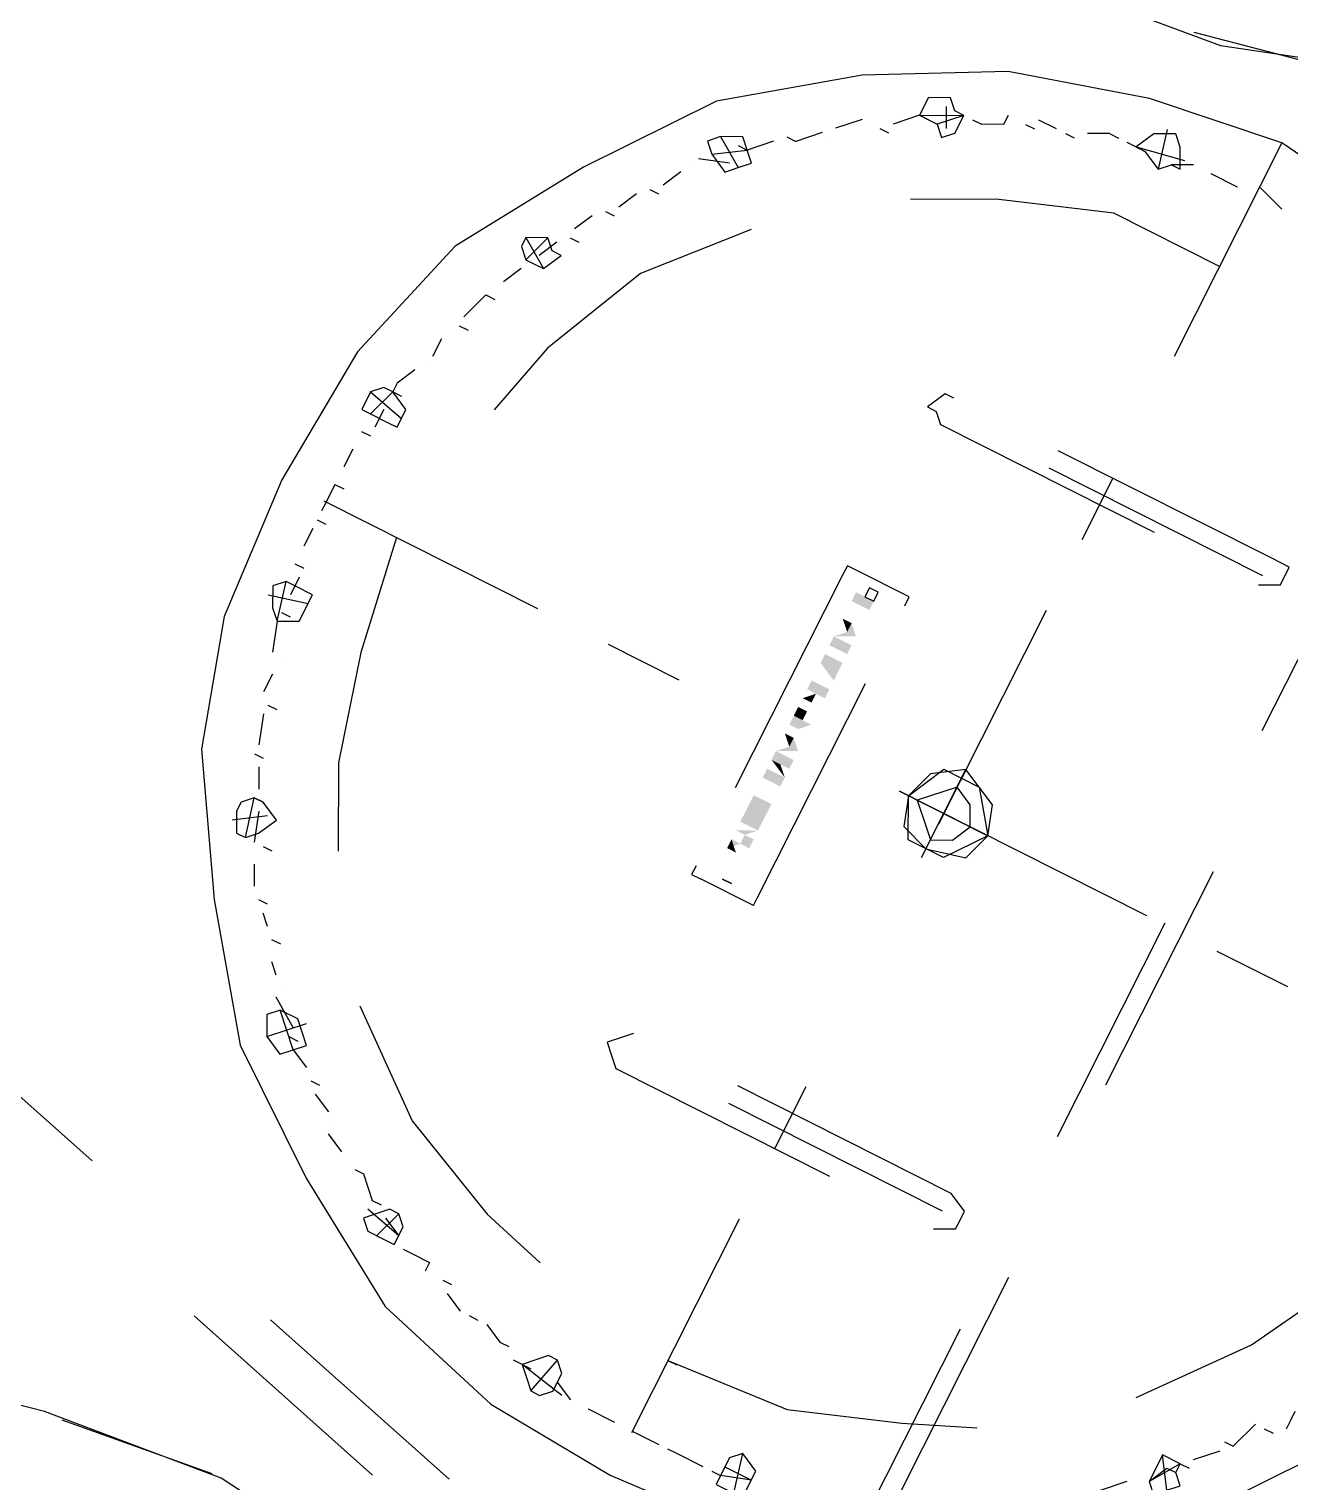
# Model space of a CAD drawing. Header units: metres. Extents: x 0 to 547597, y 0 to 1844684.
# Drawn here: x 543420.997 to 543421.524, y 1844511.928 to 1844512.535 of the extents above; entities that cross this region are included whole.
import ezdxf

# ---------------------------------------------------------------- set-up
doc = ezdxf.new("R2010")
doc.units = ezdxf.units.M
doc.linetypes.add('DASHED', pattern=[0.75, 0.5, -0.25])
doc.layers.add('5_Thep', color=4, linetype='Continuous')
doc.layers.add('TB220kVtuonglai', color=8, linetype='DASHED')

# ---------------------------------------------------------------- blocks, each defined once
blk = doc.blocks.new('MBA220-MB')
for points in [[(810.06, 781.13), (805.92, 781.13), (805.92, 772.86), (810.06, 772.86), (810.06, 776.99)], [(830.72, 781.13), (826.59, 781.13), (826.59, 772.86), (830.72, 772.86), (830.72, 776.99)], [(851.39, 781.13), (847.25, 781.13), (847.25, 772.86), (851.39, 772.86), (851.39, 776.99)], [(884.45, 772.86), (884.45, 781.13), (880.32, 781.13), (880.32, 772.86)], [(888.58, 781.13), (884.45, 776.99), (884.45, 772.86)], [(884.45, 781.13), (884.45, 772.86), (884.45, 776.99)], [(892.72, 772.86), (892.72, 781.13), (888.58, 781.13), (888.58, 772.86)], [(892.72, 781.13), (888.58, 781.13), (888.58, 772.86), (892.72, 772.86), (892.72, 776.99)], [(905.12, 781.13), (900.98, 781.13), (900.98, 772.86), (905.12, 772.86)], [(909.25, 772.86), (909.25, 781.13), (905.12, 781.13), (905.12, 772.86)], [(913.38, 772.86), (913.38, 781.13), (909.25, 781.13), (909.25, 772.86)], [(913.38, 781.13), (917.51, 772.86), (917.51, 776.99)], [(851.39, 776.99), (855.52, 772.86), (855.52, 776.99)], [(863.79, 776.99), (859.65, 776.99), (859.65, 772.86), (863.79, 772.86)]]:
    blk.add_hatch(color=1).paths.add_polyline_path(points)
h = blk.add_hatch(color=1)
edge = h.paths.add_edge_path()
edge.add_line((818.32, 781.13), (818.32, 772.86))
edge.add_line((818.32, 772.86), (822.46, 776.99))
edge.add_line((822.46, 776.99), (818.32, 776.99))
h = blk.add_hatch(color=1)
edge = h.paths.add_edge_path()
edge.add_line((822.46, 781.13), (818.32, 776.99))
edge.add_line((818.32, 776.99), (822.46, 776.99))
edge.add_line((822.46, 776.99), (826.59, 772.86))
h = blk.add_hatch(color=1)
edge = h.paths.add_edge_path()
edge.add_line((843.12, 781.13), (834.86, 781.13))
edge.add_line((834.86, 781.13), (834.86, 772.86))
edge.add_line((834.86, 772.86), (843.12, 772.86))
edge.add_line((843.12, 772.86), (838.99, 772.86))
edge.add_line((838.99, 772.86), (843.12, 781.13))
edge.add_line((843.12, 781.13), (838.99, 781.13))
h = blk.add_hatch(color=1)
edge = h.paths.add_edge_path()
edge.add_line((859.65, 781.13), (863.79, 781.13))
edge.add_line((863.79, 781.13), (863.79, 776.99))
edge.add_line((863.79, 776.99), (863.79, 772.86))
edge.add_line((863.79, 772.86), (867.92, 772.86))
edge.add_line((867.92, 772.86), (867.92, 776.99))
edge.add_line((867.92, 776.99), (863.79, 781.13))
h = blk.add_hatch(color=1)
edge = h.paths.add_edge_path()
edge.add_line((872.05, 781.13), (872.05, 772.86))
edge.add_line((872.05, 772.86), (876.18, 776.99))
edge.add_line((876.18, 776.99), (872.05, 776.99))
h = blk.add_hatch(color=1)
edge = h.paths.add_edge_path()
edge.add_line((876.18, 781.13), (872.05, 776.99))
edge.add_line((872.05, 776.99), (876.18, 776.99))
edge.add_line((876.18, 776.99), (880.32, 772.86))
h = blk.add_hatch(color=1)
edge = h.paths.add_edge_path()
edge.add_line((925.78, 781.13), (917.51, 781.13))
edge.add_line((917.51, 781.13), (917.51, 776.99))
edge.add_line((917.51, 776.99), (921.65, 776.99))
edge.add_line((921.65, 776.99), (925.78, 772.86))
edge.add_line((925.78, 772.86), (921.65, 772.86))
edge.add_line((921.65, 772.86), (921.65, 776.99))
edge.add_line((921.65, 776.99), (921.65, 781.13))
h = blk.add_hatch(color=1)
edge = h.paths.add_edge_path()
edge.add_line((925.78, 781.13), (925.78, 776.99))
edge.add_line((925.78, 776.99), (921.65, 772.86))
edge.add_line((921.65, 772.86), (925.78, 772.86))
at = {"color": 1}
for points in [[(1182.02, 847.25), (1177.89, 909.25)], [(1091.1, 1070.43), (1041.5, 1107.63)], [(566.21, 909.25), (557.95, 847.25), (566.21, 789.39), (582.75, 731.53), (611.68, 677.8), (648.87, 628.21), (698.47, 591.01), (752.2, 557.95), (810.06, 541.42), (872.05, 537.28), (934.05, 541.42), (987.77, 557.95), (1041.5, 591.01), (1091.1, 628.21), (1128.29, 677.8), (1161.36, 731.53), (1177.89, 789.39), (1182.02, 847.25)], [(1053.9, 111.59), (1033.24, 111.59), (1310.14, 1148.96), (1330.81, 1144.83), (1041.5, 70.26), (1041.5, -917.51), (1024.97, -917.51), (1024.97, -111.59)], [(1264.68, 776.99), (1256.42, 702.6), (1264.68, 624.08), (1281.21, 549.68), (1310.14, 483.55), (1351.47, 417.43), (1396.94, 359.57), (1454.8, 305.84), (1520.92, 264.51)], [(1053.9, 1029.1), (1012.57, 1062.17), (967.11, 1086.97), (938.18, 1095.23)], [(1037.37, 1091.1), (1033.24, 1091.1), (1029.1, 1091.1)], [(1041.5, 1082.83), (1041.5, 1086.97)], [(1053.9, 1074.57), (1041.5, 1078.7)], [(1053.9, 1070.43), (1053.9, 1074.57)], [(1066.3, 1062.17), (1058.03, 1070.43)], [(1070.43, 1058.03), (1070.43, 1062.17)], [(1070.43, 1058.03), (1082.83, 1049.77), (1086.97, 1053.9), (1082.83, 1058.03), (1078.7, 1062.17), (1074.57, 1058.03), (1070.43, 1058.03), (1070.43, 1049.77), (1074.57, 1049.77), (1082.83, 1049.77)], [(1082.83, 1058.03), (1070.43, 1049.77)], [(1082.83, 1049.77), (1074.57, 1053.9), (1074.57, 1058.03)], [(1095.23, 1033.24), (1086.97, 1041.5)], [(872.05, 1008.44), (872.05, 975.38)], [(1128.29, 847.25), (1124.16, 900.98), (1107.63, 946.45), (1095.23, 975.38)], [(653.01, 958.84), (781.13, 958.84)], [(843.12, 958.84), (971.24, 958.84)], [(1033.24, 958.84), (1161.36, 958.84)], [(309.97, 281.04), (371.97, 326.5), (425.69, 380.23), (467.02, 442.23), (504.22, 508.35), (529.02, 582.75), (541.42, 657.14), (541.42, 731.53), (533.15, 805.92), (508.35, 880.32), (475.29, 950.58)], [(781.13, 950.58), (653.01, 950.58)], [(971.24, 950.58), (843.12, 950.58)], [(1161.36, 950.58), (1033.24, 950.58)], [(872.05, 942.31), (872.05, 752.2)], [(727.4, 772.86), (727.4, 921.65), (723.27, 929.91), (723.27, 929.91), (715, 929.91), (715, 921.65)], [(1029.1, 772.86), (1029.1, 921.65), (1024.97, 929.91), (1020.84, 929.91), (1016.71, 929.91), (1012.57, 921.65)], [(715, 921.65), (715, 772.86)], [(723.27, 921.65), (723.27, 772.86)], [(1012.57, 921.65), (1012.57, 772.86)], [(1020.84, 921.65), (1020.84, 772.86)], [(1157.23, 900.98), (1161.36, 888.58), (1165.49, 888.58), (1165.49, 900.98), (1161.36, 900.98), (1153.09, 900.98), (1148.96, 892.72), (1153.09, 888.58), (1161.36, 888.58)], [(1157.23, 888.58), (1157.23, 900.98)], [(1165.49, 896.85), (1148.96, 892.72)], [(1161.36, 884.45), (1161.36, 888.58)], [(1161.36, 867.92), (1161.36, 880.32)], [(888.58, 847.25), (884.45, 863.79), (872.05, 867.92), (859.65, 863.79), (851.39, 847.25), (859.65, 834.86), (872.05, 830.72), (884.45, 834.86), (888.58, 847.25)], [(872.05, 830.72), (855.52, 838.99), (855.52, 855.52), (872.05, 867.92), (888.58, 855.52), (888.58, 838.99), (872.05, 830.72)], [(872.05, 826.59), (872.05, 867.92)], [(872.05, 867.92), (872.05, 826.59)], [(1161.36, 863.79), (1161.36, 867.92)], [(582.75, 859.65), (578.61, 847.25)], [(884.45, 847.25), (880.32, 855.52), (872.05, 859.65), (863.79, 855.52), (859.65, 847.25), (863.79, 843.12), (872.05, 834.86), (880.32, 843.12), (884.45, 847.25)], [(1161.36, 847.25), (1161.36, 859.65)], [(533.15, 793.53), (520.75, 851.39), (516.62, 855.52)], [(1128.29, 847.25), (1128.29, 851.39)], [(557.95, 847.25), (681.94, 847.25)], [(578.61, 847.25), (578.61, 847.25)], [(615.81, 847.25), (615.81, 797.66), (632.34, 752.2), (648.87, 719.13)], [(715, 847.25), (743.93, 847.25)], [(776.99, 847.25), (967.11, 847.25)], [(892.72, 847.25), (851.39, 847.25)], [(892.72, 847.25), (851.39, 847.25)], [(1000.17, 847.25), (1029.1, 847.25)], [(1062.17, 847.25), (1182.02, 847.25)], [(1161.36, 847.25), (1161.36, 847.25)], [(582.75, 838.99), (582.75, 826.59)], [(1161.36, 826.59), (1161.36, 838.99)], [(582.75, 826.59), (582.75, 826.59)], [(1161.36, 826.59), (1161.36, 826.59)], [(582.75, 818.32), (586.88, 810.06)], [(1157.23, 810.06), (1161.36, 818.32)], [(586.88, 814.19), (578.61, 810.06), (574.48, 805.92), (578.61, 797.66), (586.88, 793.53), (586.88, 797.66), (591.01, 805.92), (586.88, 810.06), (586.88, 814.19)], [(586.88, 793.53), (582.75, 814.19)], [(1161.36, 814.19), (1157.23, 793.53), (1161.36, 797.66), (1165.49, 801.79), (1165.49, 805.92), (1161.36, 810.06), (1153.09, 810.06), (1148.96, 805.92), (1148.96, 801.79), (1157.23, 793.53)], [(574.48, 801.79), (591.01, 805.92)], [(586.88, 805.92), (586.88, 805.92)], [(1165.49, 801.79), (1148.96, 805.92)], [(1157.23, 805.92), (1157.23, 805.92)], [(586.88, 797.66), (586.88, 789.39)], [(1157.23, 789.39), (1157.23, 797.66)], [(938.18, 793.53), (801.79, 793.53), (797.66, 793.53)], [(797.66, 793.53), (797.66, 768.73)], [(942.31, 793.53), (938.18, 793.53)], [(942.31, 793.53), (942.31, 768.73)], [(586.88, 781.13), (586.88, 785.26)], [(1153.09, 781.13), (1153.09, 785.26)], [(586.88, 781.13), (591.01, 772.86)], [(801.79, 781.13), (801.79, 776.99)], [(805.92, 781.13), (801.79, 781.13), (801.79, 776.99), (805.92, 776.99), (805.92, 781.13), (801.79, 781.13)], [(938.18, 781.13), (938.18, 776.99)], [(938.18, 781.13), (938.18, 781.13), (938.18, 776.99), (938.18, 776.99), (938.18, 781.13), (938.18, 781.13)], [(1053.9, 665.4), (1086.97, 706.73), (1107.63, 752.2), (1115.9, 781.13)], [(1148.96, 772.86), (1153.09, 781.13)], [(715, 772.86), (715, 768.73), (723.27, 764.6), (723.27, 768.73), (727.4, 772.86)], [(1012.57, 772.86), (1016.71, 768.73), (1020.84, 764.6), (1024.97, 768.73), (1029.1, 772.86)], [(595.14, 764.6), (595.14, 768.73)], [(797.66, 768.73), (797.66, 764.6), (801.79, 764.6)], [(938.18, 764.6), (942.31, 764.6), (942.31, 768.73)], [(1148.96, 764.6), (1148.96, 768.73)], [(595.14, 760.46), (595.14, 752.2)], [(801.79, 764.6), (938.18, 764.6)], [(1144.83, 752.2), (1148.96, 760.46)], [(599.28, 748.06), (599.28, 752.2)], [(1140.69, 748.06), (1140.69, 752.2)], [(599.28, 739.8), (603.41, 739.8), (607.54, 731.53)], [(1136.56, 731.53), (1136.56, 739.8), (1140.69, 739.8)], [(607.54, 727.4), (607.54, 731.53)], [(1136.56, 727.4), (1136.56, 731.53)], [(615.81, 706.73), (607.54, 723.27), (607.54, 719.13), (603.41, 715), (607.54, 706.73), (615.81, 706.73), (615.81, 715), (619.94, 719.13), (615.81, 723.27), (607.54, 723.27)], [(607.54, 723.27), (615.81, 715)], [(872.05, 723.27), (872.05, 690.2)], [(1128.29, 710.87), (1132.43, 706.73), (1136.56, 710.87), (1136.56, 719.13), (1136.56, 723.27), (1128.29, 723.27), (1124.16, 719.13), (1124.16, 715), (1128.29, 710.87)], [(1128.29, 715), (1132.43, 723.27)], [(1132.43, 723.27), (1128.29, 706.73)], [(607.54, 715), (615.81, 719.13)], [(1136.56, 715), (1124.16, 719.13)], [(615.81, 706.73), (615.81, 710.87)], [(615.81, 706.73), (624.08, 698.47)], [(1115.9, 698.47), (1124.16, 706.73)], [(1124.16, 706.73), (1124.16, 710.87)], [(628.21, 694.34), (628.21, 698.47)], [(1115.9, 694.34), (1115.9, 698.47)], [(1256.42, 698.47), (1264.68, 632.34)], [(628.21, 686.07), (636.47, 677.8)], [(1107.63, 677.8), (1111.76, 686.07)], [(640.61, 677.8), (640.61, 677.8)], [(1103.5, 677.8), (1103.5, 677.8)], [(640.61, 673.67), (648.87, 665.4)], [(1095.23, 665.4), (1099.36, 673.67)], [(648.87, 661.27), (648.87, 665.4)], [(690.2, 665.4), (727.4, 632.34), (772.86, 611.68), (805.92, 603.41)], [(1091.1, 661.27), (1091.1, 665.4)], [(653.01, 657.14), (661.27, 648.87)], [(872.05, 657.14), (872.05, 537.28)], [(1082.83, 648.87), (1086.97, 657.14)], [(669.54, 636.47), (661.27, 648.87), (657.14, 644.74), (661.27, 636.47), (665.4, 632.34), (669.54, 636.47), (673.67, 644.74), (669.54, 648.87), (665.4, 653.01), (661.27, 648.87)], [(1082.83, 648.87), (1070.43, 636.47), (1074.57, 632.34), (1082.83, 636.47), (1086.97, 644.74), (1082.83, 648.87), (1078.7, 653.01), (1074.57, 648.87), (1070.43, 644.74), (1070.43, 636.47)], [(661.27, 644.74), (661.27, 648.87)], [(661.27, 636.47), (669.54, 648.87)], [(669.54, 644.74), (673.67, 632.34)], [(1066.3, 632.34), (1074.57, 644.74)], [(1082.83, 636.47), (1070.43, 648.87)], [(1078.7, 644.74), (1078.7, 648.87)], [(677.8, 632.34), (677.8, 632.34)], [(1062.17, 632.34), (1062.17, 632.34)], [(681.94, 628.21), (690.2, 624.08)], [(872.05, 591.01), (921.65, 599.28), (967.11, 611.68), (1000.17, 628.21)], [(1053.9, 624.08), (1058.03, 628.21)], [(694.34, 619.94), (694.34, 624.08)], [(1045.64, 619.94), (1045.64, 624.08)], [(698.47, 615.81), (706.73, 611.68)], [(1037.37, 611.68), (1041.5, 615.81)], [(710.87, 607.54), (710.87, 611.68)], [(1033.24, 607.54), (1033.24, 611.68)], [(715, 603.41), (723.27, 599.28)], [(727.4, 599.28), (727.4, 603.41)], [(1012.57, 599.28), (1012.57, 603.41)], [(1020.84, 599.28), (1029.1, 603.41)], [(735.66, 595.14), (731.53, 591.01), (735.66, 582.75), (739.8, 582.75), (743.93, 586.88), (743.93, 591.01), (743.93, 595.14), (735.66, 599.28), (735.66, 595.14)], [(1012.57, 591.01), (996.04, 586.88), (1000.17, 582.75), (1004.31, 582.75), (1012.57, 586.88), (1012.57, 591.01), (1008.44, 595.14), (1000.17, 599.28), (996.04, 591.01), (996.04, 586.88)], [(731.53, 595.14), (739.8, 591.01)], [(743.93, 586.88), (731.53, 591.01)], [(735.66, 582.75), (743.93, 595.14)], [(743.93, 586.88), (743.93, 591.01)], [(996.04, 586.88), (996.04, 591.01)], [(1000.17, 591.01), (1012.57, 595.14)], [(1008.44, 582.75), (1000.17, 595.14)], [(748.06, 586.88), (756.33, 582.75)], [(983.64, 582.75), (991.91, 586.88)], [(764.6, 578.61), (764.6, 582.75)], [(764.6, 578.61), (776.99, 574.48)], [(781.13, 574.48), (781.13, 578.61)], [(958.84, 574.48), (958.84, 578.61)], [(962.98, 574.48), (975.38, 578.61)], [(979.51, 578.61), (979.51, 582.75)], [(789.39, 570.35), (797.66, 570.35)], [(801.79, 570.35), (801.79, 570.35)], [(805.92, 566.21), (814.19, 562.08), (818.32, 562.08)], [(830.72, 557.95), (818.32, 562.08), (818.32, 557.95), (822.46, 553.82), (830.72, 553.82), (830.72, 557.95), (830.72, 566.21), (830.72, 570.35), (822.46, 570.35), (818.32, 562.08)], [(818.32, 562.08), (818.32, 566.21)], [(822.46, 553.82), (826.59, 570.35)], [(909.25, 562.08), (909.25, 557.95), (913.38, 553.82), (921.65, 557.95), (925.78, 562.08), (921.65, 570.35), (909.25, 570.35), (909.25, 562.08)], [(917.51, 553.82), (913.38, 570.35)], [(921.65, 562.08), (921.65, 566.21)], [(925.78, 562.08), (938.18, 566.21)], [(938.18, 570.35), (938.18, 570.35)], [(946.45, 570.35), (954.71, 570.35)], [(826.59, 562.08), (834.86, 562.08)], [(838.99, 557.95), (838.99, 562.08)], [(863.79, 557.95), (863.79, 562.08)], [(880.32, 557.95), (880.32, 562.08)], [(900.98, 557.95), (900.98, 562.08)], [(905.12, 562.08), (913.38, 562.08)], [(925.78, 562.08), (909.25, 557.95)], [(847.25, 557.95), (855.52, 557.95)], [(863.79, 557.95), (872.05, 557.95), (876.18, 557.95)], [(884.45, 557.95), (892.72, 557.95)]]:
    blk.add_lwpolyline(points, dxfattribs=at)
blk = doc.blocks.new('mb moiTQK')
at = {"layer": 'TB220kVtuonglai', "ltscale": 3000, "xscale": 0.001, "yscale": 0.001, "zscale": 0.001}
blk.add_blockref('MBA220-MB', (-20.05166, -82.51016), dxfattribs=at)
blk = doc.blocks.new('ACAD-DinhViTuyenDz220kV')
blk.add_circle((543470.18793, 1844560.06958), 117.55145)
at = {"layer": '5_Thep', "rotation": 243.2403583287449}
blk.add_blockref('mb moiTQK', (543485.661, 1844458.313), dxfattribs=at)

msp = doc.modelspace()

# ---------------------------------------------------------------- block references
msp.add_blockref('ACAD-DinhViTuyenDz220kV', (0, 0))

doc.saveas('drawing.dxf')
